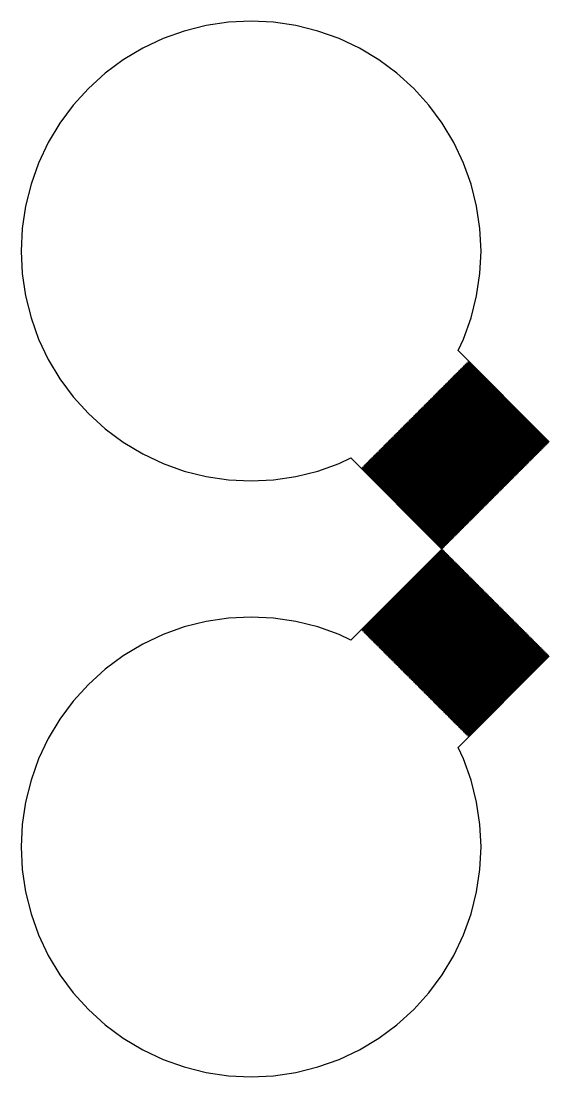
# Model space of a CAD drawing. Extents: x 1 to 107, y 1 to 71.
# Drawn here: x 19.03 to 27, y 37.03 to 52.97 of the extents above; entities that cross this region are included whole.
import ezdxf

# ---------------------------------------------------------------- set-up
doc = ezdxf.new("R2010")
doc.units = 0

msp = doc.modelspace()

# ---------------------------------------------------------------- linework, layer by layer
for p, q in [((22.1627, 52.9505), (21.8258, 52.9005)), ((22.5028, 52.9672), (22.1627, 52.9505)), ((22.8429, 52.9505), (22.5028, 52.9672)), ((23.1797, 52.9005), (22.8429, 52.9505)), ((21.4955, 52.8178), (21.1749, 52.703)), ((21.8258, 52.9005), (21.4955, 52.8178)), ((23.5101, 52.8178), (23.1797, 52.9005)), ((23.8307, 52.703), (23.5101, 52.8178)), ((21.1749, 52.703), (20.8671, 52.5574)), ((24.1385, 52.5574), (23.8307, 52.703)), ((20.8671, 52.5574), (20.575, 52.3824)), ((24.4306, 52.3824), (24.1385, 52.5574)), ((20.575, 52.3824), (20.3015, 52.1795)), ((24.7041, 52.1795), (24.4306, 52.3824)), ((20.3015, 52.1795), (20.0491, 51.9508)), ((24.9565, 51.9508), (24.7041, 52.1795)), ((20.0491, 51.9508), (19.8204, 51.6985)), ((25.1851, 51.6985), (24.9565, 51.9508)), ((19.8204, 51.6985), (19.6176, 51.425)), ((25.388, 51.425), (25.1851, 51.6985)), ((19.6176, 51.425), (19.4425, 51.1329)), ((25.563, 51.1329), (25.388, 51.425)), ((19.4425, 51.1329), (19.2969, 50.8251)), ((25.7087, 50.8251), (25.563, 51.1329)), ((19.2969, 50.8251), (19.1822, 50.5045)), ((25.8234, 50.5045), (25.7087, 50.8251)), ((19.1822, 50.5045), (19.0995, 50.1741)), ((25.9061, 50.1741), (25.8234, 50.5045)), ((19.0995, 50.1741), (19.0495, 49.8373)), ((25.9561, 49.8373), (25.9061, 50.1741)), ((19.0495, 49.8373), (19.0328, 49.4972)), ((25.9728, 49.4972), (25.9561, 49.8373)), ((19.0328, 49.4972), (19.0495, 49.1571)), ((25.9561, 49.1571), (25.9728, 49.4972)), ((19.0495, 49.1571), (19.0995, 48.8202)), ((25.9061, 48.8202), (25.9561, 49.1571)), ((19.0995, 48.8202), (19.1822, 48.4899)), ((25.8234, 48.4899), (25.9061, 48.8202)), ((19.1822, 48.4899), (19.297, 48.1693)), ((25.7087, 48.1693), (25.8234, 48.4899)), ((19.297, 48.1693), (19.4425, 47.8615)), ((25.6256, 47.9937), (25.7087, 48.1693)), ((27, 46.6192), (25.6256, 47.9937)), ((19.4425, 47.8615), (19.6176, 47.5694)), ((25.7576, 47.8051), (25.7647, 47.8121)), ((26.9717, 46.591), (25.7576, 47.8051)), ((25.7647, 47.8121), (26.9788, 46.598)), ((25.7717, 47.8192), (25.7788, 47.8263)), ((26.9859, 46.6051), (25.7717, 47.8192)), ((25.7788, 47.8263), (26.9929, 46.6122)), ((25.602, 47.6495), (25.6091, 47.6566)), ((26.8161, 46.4354), (25.602, 47.6495)), ((25.6091, 47.6566), (26.8232, 46.4425)), ((25.6162, 47.6637), (25.6232, 47.6707)), ((26.8303, 46.4496), (25.6162, 47.6637)), ((25.6232, 47.6707), (26.8374, 46.4566)), ((25.6303, 47.6778), (25.6374, 47.6849)), ((26.8444, 46.4637), (25.6303, 47.6778)), ((25.6374, 47.6849), (26.8515, 46.4708)), ((25.6445, 47.6919), (25.6515, 47.699)), ((26.8586, 46.4778), (25.6445, 47.6919)), ((25.6515, 47.699), (26.8656, 46.4849)), ((25.6586, 47.7061), (25.6657, 47.7132)), ((26.8727, 46.492), (25.6586, 47.7061)), ((25.6657, 47.7132), (26.8798, 46.499)), ((25.6727, 47.7202), (25.6798, 47.7273)), ((26.8869, 46.5061), (25.6727, 47.7202)), ((25.6798, 47.7273), (26.8939, 46.5132)), ((25.6869, 47.7344), (25.694, 47.7414)), ((26.901, 46.5203), (25.6869, 47.7344)), ((25.694, 47.7414), (26.9081, 46.5273)), ((25.701, 47.7485), (25.7081, 47.7556)), ((26.9151, 46.5344), (25.701, 47.7485)), ((25.7081, 47.7556), (26.9222, 46.5415)), ((25.7152, 47.7626), (25.7222, 47.7697)), ((26.9293, 46.5486), (25.7152, 47.7626)), ((25.7222, 47.7697), (26.9364, 46.5556)), ((25.7293, 47.7768), (25.7364, 47.7839)), ((26.9434, 46.5627), (25.7293, 47.7768)), ((25.7364, 47.7839), (26.9505, 46.5698)), ((25.7435, 47.7909), (25.7505, 47.798)), ((26.9576, 46.5768), (25.7435, 47.7909)), ((25.7505, 47.798), (26.9646, 46.5839)), ((19.6176, 47.5694), (19.8204, 47.2959)), ((25.4323, 47.4798), (25.4394, 47.4869)), ((25.4394, 47.4869), (26.6535, 46.2728)), ((25.4465, 47.494), (25.4535, 47.501)), ((26.6606, 46.2798), (25.4465, 47.494)), ((25.4535, 47.501), (26.6676, 46.2869)), ((25.4606, 47.5081), (25.4677, 47.5152)), ((26.6747, 46.294), (25.4606, 47.5081)), ((25.4677, 47.5152), (26.6818, 46.3011)), ((25.4747, 47.5222), (25.4818, 47.5293)), ((26.6889, 46.3081), (25.4747, 47.5222)), ((25.4818, 47.5293), (26.6959, 46.3152)), ((25.4889, 47.5364), (25.496, 47.5434)), ((26.703, 46.3223), (25.4889, 47.5364)), ((25.496, 47.5434), (26.7101, 46.3293)), ((25.5031, 47.5505), (25.5101, 47.5576)), ((26.7171, 46.3364), (25.5031, 47.5505)), ((25.5101, 47.5576), (26.7242, 46.3435)), ((25.5172, 47.5647), (25.5243, 47.5717)), ((26.7313, 46.3506), (25.5172, 47.5647)), ((25.5243, 47.5717), (26.7384, 46.3576)), ((25.5313, 47.5788), (25.5384, 47.5859)), ((26.7454, 46.3647), (25.5313, 47.5788)), ((25.5384, 47.5859), (26.7525, 46.3718)), ((25.5455, 47.5929), (25.5525, 47.6)), ((26.7596, 46.3788), (25.5455, 47.5929)), ((25.5525, 47.6), (26.7666, 46.3859)), ((25.5596, 47.6071), (25.5667, 47.6142)), ((26.7737, 46.393), (25.5596, 47.6071)), ((25.5667, 47.6142), (26.7808, 46.4001)), ((25.5737, 47.6212), (25.5808, 47.6283)), ((26.7879, 46.4071), (25.5737, 47.6212)), ((25.5808, 47.6283), (26.7949, 46.4142)), ((25.5879, 47.6354), (25.595, 47.6425)), ((26.802, 46.4213), (25.5879, 47.6354)), ((25.595, 47.6425), (26.8091, 46.4283)), ((25.2768, 47.3242), (25.2838, 47.3313)), ((25.2838, 47.3313), (26.498, 46.1172)), ((25.2909, 47.3384), (25.298, 47.3455)), ((26.505, 46.1243), (25.2909, 47.3384)), ((25.298, 47.3455), (26.5121, 46.1313)), ((25.3051, 47.3525), (25.3121, 47.3596)), ((26.5192, 46.1384), (25.3051, 47.3525)), ((25.3121, 47.3596), (26.5262, 46.1455)), ((25.3192, 47.3667), (25.3263, 47.3737)), ((26.5333, 46.1526), (25.3192, 47.3667)), ((25.3263, 47.3737), (26.5404, 46.1596)), ((25.3333, 47.3808), (25.3404, 47.3879)), ((26.5474, 46.1667), (25.3333, 47.3808)), ((25.3404, 47.3879), (26.5545, 46.1738)), ((25.3475, 47.395), (25.3546, 47.402)), ((26.5616, 46.1808), (25.3475, 47.395)), ((25.3546, 47.402), (26.5686, 46.1879)), ((25.3616, 47.4091), (25.3687, 47.4162)), ((26.5757, 46.195), (25.3616, 47.4091)), ((25.3687, 47.4162), (26.5828, 46.2021)), ((25.3758, 47.4232), (25.3828, 47.4303)), ((26.5899, 46.2091), (25.3758, 47.4232)), ((25.3828, 47.4303), (26.597, 46.2162)), ((25.3899, 47.4374), (25.397, 47.4444)), ((26.604, 46.2233), (25.3899, 47.4374)), ((25.397, 47.4444), (26.6111, 46.2303)), ((25.4041, 47.4515), (25.4111, 47.4586)), ((26.6182, 46.2374), (25.4041, 47.4515)), ((25.4111, 47.4586), (26.6252, 46.2445)), ((25.4182, 47.4657), (25.4253, 47.4727)), ((26.6323, 46.2516), (25.4182, 47.4657)), ((25.4253, 47.4727), (26.6394, 46.2586)), ((26.6464, 46.2657), (25.4323, 47.4798)), ((19.8204, 47.2959), (20.0491, 47.0435)), ((25.1212, 47.1687), (25.1283, 47.1758)), ((26.3353, 45.9546), (25.1212, 47.1687)), ((25.1283, 47.1758), (26.3424, 45.9617)), ((25.1353, 47.1828), (25.1424, 47.1899)), ((26.3495, 45.9687), (25.1353, 47.1828)), ((25.1424, 47.1899), (26.3565, 45.9758)), ((25.1495, 47.197), (25.1566, 47.204)), ((26.3636, 45.9829), (25.1495, 47.197)), ((25.1566, 47.204), (26.3707, 45.9899)), ((25.1636, 47.2111), (25.1707, 47.2182)), ((26.3777, 45.997), (25.1636, 47.2111)), ((25.1707, 47.2182), (26.3848, 46.0041)), ((25.1778, 47.2253), (25.1848, 47.2323)), ((26.3919, 46.0111), (25.1778, 47.2253)), ((25.1848, 47.2323), (26.399, 46.0182)), ((25.1919, 47.2394), (25.199, 47.2465)), ((26.406, 46.0253), (25.1919, 47.2394)), ((25.199, 47.2465), (26.4131, 46.0323)), ((25.2061, 47.2535), (25.2131, 47.2606)), ((26.4202, 46.0394), (25.2061, 47.2535)), ((25.2131, 47.2606), (26.4272, 46.0465)), ((25.2202, 47.2677), (25.2273, 47.2747)), ((26.4343, 46.0536), (25.2202, 47.2677)), ((25.2273, 47.2747), (26.4414, 46.0606)), ((25.2343, 47.2818), (25.2414, 47.2889)), ((26.4485, 46.0677), (25.2343, 47.2818)), ((25.2414, 47.2889), (26.4555, 46.0748)), ((25.2485, 47.296), (25.2556, 47.303)), ((26.4626, 46.0818), (25.2485, 47.296)), ((25.2556, 47.303), (26.4697, 46.0889)), ((25.2626, 47.3101), (25.2697, 47.3172)), ((26.4767, 46.096), (25.2626, 47.3101)), ((25.2697, 47.3172), (26.4838, 46.1031)), ((26.4909, 46.1101), (25.2768, 47.3242)), ((20.0491, 47.0435), (20.3015, 46.8148)), ((24.9657, 47.0131), (24.9727, 47.0202)), ((26.1798, 45.799), (24.9657, 47.0131)), ((24.9727, 47.0202), (26.1868, 45.8061)), ((24.9798, 47.0273), (24.9869, 47.0343)), ((26.1939, 45.8132), (24.9798, 47.0273)), ((24.9869, 47.0343), (26.201, 45.8202)), ((24.9939, 47.0414), (25.001, 47.0485)), ((26.208, 45.8273), (24.9939, 47.0414)), ((25.001, 47.0485), (26.2151, 45.8344)), ((25.0081, 47.0556), (25.0151, 47.0626)), ((26.2222, 45.8414), (25.0081, 47.0556)), ((25.0151, 47.0626), (26.2292, 45.8485)), ((25.0222, 47.0697), (25.0293, 47.0768)), ((26.2363, 45.8556), (25.0222, 47.0697)), ((25.0293, 47.0768), (26.2434, 45.8627)), ((25.0363, 47.0838), (25.0434, 47.0909)), ((26.2505, 45.8697), (25.0363, 47.0838)), ((25.0434, 47.0909), (26.2575, 45.8768)), ((25.0505, 47.098), (25.0576, 47.105)), ((26.2646, 45.8839), (25.0505, 47.098)), ((25.0576, 47.105), (26.2717, 45.8909)), ((25.0646, 47.1121), (25.0717, 47.1192)), ((26.2787, 45.898), (25.0646, 47.1121)), ((25.0717, 47.1192), (26.2858, 45.9051)), ((25.0788, 47.1263), (25.0859, 47.1333)), ((26.2929, 45.9121), (25.0788, 47.1263)), ((25.0859, 47.1333), (26.3, 45.9192)), ((25.0929, 47.1404), (25.1, 47.1475)), ((26.307, 45.9263), (25.0929, 47.1404)), ((25.1, 47.1475), (26.3141, 45.9333)), ((25.1071, 47.1545), (25.1141, 47.1616)), ((26.3212, 45.9404), (25.1071, 47.1545)), ((25.1141, 47.1616), (26.3282, 45.9475)), ((24.7959, 46.8434), (24.803, 46.8505)), ((24.803, 46.8505), (26.0171, 45.6364)), ((24.8101, 46.8576), (24.8172, 46.8646)), ((26.0242, 45.6435), (24.8101, 46.8576)), ((24.8172, 46.8646), (26.0313, 45.6505)), ((24.8242, 46.8717), (24.8313, 46.8788)), ((26.0383, 45.6576), (24.8242, 46.8717)), ((24.8313, 46.8788), (26.0454, 45.6647)), ((24.8384, 46.8858), (24.8454, 46.8929)), ((26.0525, 45.6717), (24.8384, 46.8858)), ((24.8454, 46.8929), (26.0596, 45.6788)), ((24.8525, 46.9), (24.8596, 46.9071)), ((26.0666, 45.6859), (24.8525, 46.9)), ((24.8596, 46.9071), (26.0737, 45.6929)), ((24.8667, 46.9141), (24.8737, 46.9212)), ((26.0808, 45.7), (24.8667, 46.9141)), ((24.8737, 46.9212), (26.0878, 45.7071)), ((24.8808, 46.9283), (24.8879, 46.9353)), ((26.0949, 45.7142), (24.8808, 46.9283)), ((24.8879, 46.9353), (26.102, 45.7212)), ((24.8949, 46.9424), (24.902, 46.9495)), ((26.1091, 45.7283), (24.8949, 46.9424)), ((24.902, 46.9495), (26.1161, 45.7354)), ((24.9091, 46.9566), (24.9162, 46.9636)), ((26.1232, 45.7425), (24.9091, 46.9566)), ((24.9162, 46.9636), (26.1303, 45.7495)), ((24.9232, 46.9707), (24.9303, 46.9778)), ((26.1373, 45.7566), (24.9232, 46.9707)), ((24.9303, 46.9778), (26.1444, 45.7637)), ((24.9374, 46.9848), (24.9444, 46.9919)), ((26.1515, 45.7707), (24.9374, 46.9848)), ((24.9444, 46.9919), (26.1585, 45.7778)), ((24.9515, 46.999), (24.9586, 47.0061)), ((26.1656, 45.7849), (24.9515, 46.999)), ((24.9586, 47.0061), (26.1727, 45.7919)), ((20.3015, 46.8148), (20.575, 46.612)), ((24.6404, 46.6879), (24.6474, 46.6949)), ((25.8545, 45.4738), (24.6404, 46.6879)), ((24.6474, 46.6949), (25.8616, 45.4808)), ((24.6545, 46.702), (24.6616, 46.7091)), ((25.8686, 45.4879), (24.6545, 46.702)), ((24.6616, 46.7091), (25.8757, 45.495)), ((24.6687, 46.7161), (24.6757, 46.7232)), ((25.8828, 45.502), (24.6687, 46.7161)), ((24.6757, 46.7232), (25.8898, 45.5091)), ((24.6828, 46.7303), (24.6899, 46.7374)), ((25.8969, 45.5162), (24.6828, 46.7303)), ((24.6899, 46.7374), (25.904, 45.5232)), ((24.697, 46.7444), (24.704, 46.7515)), ((25.9111, 45.5303), (24.697, 46.7444)), ((24.704, 46.7515), (25.9181, 45.5374)), ((24.7111, 46.7586), (24.7182, 46.7656)), ((25.9252, 45.5445), (24.7111, 46.7586)), ((24.7182, 46.7656), (25.9323, 45.5515)), ((24.7252, 46.7727), (24.7323, 46.7798)), ((25.9393, 45.5586), (24.7252, 46.7727)), ((24.7323, 46.7798), (25.9464, 45.5657)), ((24.7394, 46.7868), (24.7464, 46.7939)), ((25.9535, 45.5728), (24.7394, 46.7868)), ((24.7464, 46.7939), (25.9606, 45.5798)), ((24.7535, 46.801), (24.7606, 46.8081)), ((25.9676, 45.5869), (24.7535, 46.801)), ((24.7606, 46.8081), (25.9747, 45.594)), ((24.7677, 46.8151), (24.7747, 46.8222)), ((25.9818, 45.601), (24.7677, 46.8151)), ((24.7747, 46.8222), (25.9888, 45.6081)), ((24.7818, 46.8293), (24.7889, 46.8363)), ((25.9959, 45.6152), (24.7818, 46.8293)), ((24.7889, 46.8363), (26.003, 45.6222)), ((26.0101, 45.6293), (24.7959, 46.8434)), ((20.575, 46.612), (20.8671, 46.4369)), ((24.4848, 46.5323), (24.4919, 46.5394)), ((25.6989, 45.3182), (24.4848, 46.5323)), ((24.4919, 46.5394), (25.706, 45.3253)), ((24.499, 46.5464), (24.506, 46.5535)), ((25.7131, 45.3323), (24.499, 46.5464)), ((24.506, 46.5535), (25.7201, 45.3394)), ((24.5131, 46.5606), (24.5202, 46.5677)), ((25.7272, 45.3465), (24.5131, 46.5606)), ((24.5202, 46.5677), (25.7343, 45.3535)), ((24.5272, 46.5747), (24.5343, 46.5818)), ((25.7413, 45.3606), (24.5272, 46.5747)), ((24.5343, 46.5818), (25.7484, 45.3677)), ((24.5414, 46.5889), (24.5485, 46.5959)), ((25.7555, 45.3748), (24.5414, 46.5889)), ((24.5485, 46.5959), (25.7626, 45.3818)), ((24.5555, 46.603), (24.5626, 46.6101)), ((25.7696, 45.3889), (24.5555, 46.603)), ((24.5626, 46.6101), (25.7767, 45.396)), ((24.5697, 46.6171), (24.5768, 46.6242)), ((25.7838, 45.403), (24.5697, 46.6171)), ((24.5768, 46.6242), (25.7909, 45.4101)), ((24.5838, 46.6313), (24.5909, 46.6384)), ((25.7979, 45.4172), (24.5838, 46.6313)), ((24.5909, 46.6384), (25.805, 45.4243)), ((24.598, 46.6454), (24.605, 46.6525)), ((25.8121, 45.4313), (24.598, 46.6454)), ((24.605, 46.6525), (25.8191, 45.4384)), ((24.6121, 46.6596), (24.6192, 46.6667)), ((25.8262, 45.4455), (24.6121, 46.6596)), ((24.6192, 46.6667), (25.8333, 45.4525)), ((24.6262, 46.6737), (24.6333, 46.6808)), ((25.8403, 45.4596), (24.6262, 46.6737)), ((24.6333, 46.6808), (25.8474, 45.4667)), ((26.9222, 46.5415), (26.9151, 46.5344)), ((26.9364, 46.5556), (26.9293, 46.5486)), ((26.9505, 46.5698), (26.9434, 46.5627)), ((26.9646, 46.5839), (26.9576, 46.5768)), ((26.9788, 46.598), (26.9717, 46.591)), ((26.9929, 46.6122), (26.9859, 46.6051)), ((20.8671, 46.4369), (21.1749, 46.2913)), ((23.8307, 46.2913), (24.0063, 46.3744)), ((24.0063, 46.3744), (25.3807, 45)), ((24.3151, 46.3626), (24.3222, 46.3697)), ((24.3222, 46.3697), (25.5363, 45.1556)), ((24.3293, 46.3767), (24.3363, 46.3838)), ((25.5434, 45.1626), (24.3293, 46.3767)), ((24.3363, 46.3838), (25.5504, 45.1697)), ((24.3434, 46.3909), (24.3505, 46.3979)), ((25.5575, 45.1768), (24.3434, 46.3909)), ((24.3505, 46.3979), (25.5646, 45.1838)), ((24.3575, 46.405), (24.3646, 46.4121)), ((25.5716, 45.1909), (24.3575, 46.405)), ((24.3646, 46.4121), (25.5787, 45.198)), ((24.3717, 46.4192), (24.3788, 46.4262)), ((25.5858, 45.205), (24.3717, 46.4192)), ((24.3788, 46.4262), (25.5929, 45.2121)), ((24.3858, 46.4333), (24.3929, 46.4404)), ((25.5999, 45.2192), (24.3858, 46.4333)), ((24.3929, 46.4404), (25.607, 45.2263)), ((24.4, 46.4474), (24.407, 46.4545)), ((25.6141, 45.2333), (24.4, 46.4474)), ((24.407, 46.4545), (25.6211, 45.2404)), ((24.4141, 46.4616), (24.4212, 46.4687)), ((25.6282, 45.2475), (24.4141, 46.4616)), ((24.4212, 46.4687), (25.6353, 45.2545)), ((24.4283, 46.4757), (24.4353, 46.4828)), ((25.6424, 45.2616), (24.4283, 46.4757)), ((24.4353, 46.4828), (25.6494, 45.2687)), ((24.4424, 46.4899), (24.4495, 46.4969)), ((25.6565, 45.2758), (24.4424, 46.4899)), ((24.4495, 46.4969), (25.6636, 45.2828)), ((24.4565, 46.504), (24.4636, 46.5111)), ((25.6707, 45.2899), (24.4565, 46.504)), ((24.4636, 46.5111), (25.6777, 45.297)), ((24.4707, 46.5182), (24.4778, 46.5252)), ((25.6848, 45.304), (24.4707, 46.5182)), ((24.4778, 46.5252), (25.6919, 45.3111)), ((26.7525, 46.3718), (26.7454, 46.3647)), ((26.7666, 46.3859), (26.7596, 46.3788)), ((26.7808, 46.4001), (26.7737, 46.393)), ((26.7949, 46.4142), (26.7879, 46.4071)), ((26.8091, 46.4283), (26.802, 46.4213)), ((26.8232, 46.4425), (26.8161, 46.4354)), ((26.8374, 46.4566), (26.8303, 46.4496)), ((26.8515, 46.4708), (26.8444, 46.4637)), ((26.8656, 46.4849), (26.8586, 46.4778)), ((26.8798, 46.499), (26.8727, 46.492)), ((26.8939, 46.5132), (26.8869, 46.5061)), ((26.9081, 46.5273), (26.901, 46.5203)), ((21.1749, 46.2913), (21.4955, 46.1766)), ((23.5101, 46.1766), (23.8307, 46.2913)), ((24.1737, 46.2212), (24.1808, 46.2282)), ((25.3878, 45.0071), (24.1737, 46.2212)), ((24.1808, 46.2282), (25.3949, 45.0141)), ((24.1878, 46.2353), (24.1949, 46.2424)), ((25.4019, 45.0212), (24.1878, 46.2353)), ((24.1949, 46.2424), (25.409, 45.0283)), ((24.202, 46.2495), (24.209, 46.2565)), ((25.4161, 45.0354), (24.202, 46.2495)), ((24.209, 46.2565), (25.4232, 45.0424)), ((24.2161, 46.2636), (24.2232, 46.2707)), ((25.4302, 45.0495), (24.2161, 46.2636)), ((24.2232, 46.2707), (25.4373, 45.0566)), ((24.2303, 46.2777), (24.2373, 46.2848)), ((25.4444, 45.0636), (24.2303, 46.2777)), ((24.2373, 46.2848), (25.4514, 45.0707)), ((24.2444, 46.2919), (24.2515, 46.299)), ((25.4585, 45.0778), (24.2444, 46.2919)), ((24.2515, 46.299), (25.4656, 45.0848)), ((24.2585, 46.306), (24.2656, 46.3131)), ((25.4727, 45.0919), (24.2585, 46.306)), ((24.2656, 46.3131), (25.4797, 45.099)), ((24.2727, 46.3202), (24.2798, 46.3272)), ((25.4868, 45.106), (24.2727, 46.3202)), ((24.2798, 46.3272), (25.4939, 45.1131)), ((24.2868, 46.3343), (24.2939, 46.3414)), ((25.5009, 45.1202), (24.2868, 46.3343)), ((24.2939, 46.3414), (25.508, 45.1273)), ((24.301, 46.3484), (24.308, 46.3555)), ((25.5151, 45.1343), (24.301, 46.3484)), ((24.308, 46.3555), (25.5222, 45.1414)), ((25.5292, 45.1485), (24.3151, 46.3626)), ((26.597, 46.2162), (26.5899, 46.2091)), ((26.6111, 46.2303), (26.604, 46.2233)), ((26.6252, 46.2445), (26.6182, 46.2374)), ((26.6394, 46.2586), (26.6323, 46.2516)), ((26.6535, 46.2728), (26.6464, 46.2657)), ((26.6676, 46.2869), (26.6606, 46.2798)), ((26.6818, 46.3011), (26.6747, 46.294)), ((26.6959, 46.3152), (26.6889, 46.3081)), ((26.7101, 46.3293), (26.703, 46.3223)), ((26.7242, 46.3435), (26.7171, 46.3364)), ((26.7384, 46.3576), (26.7313, 46.3506)), ((21.4955, 46.1766), (21.8258, 46.0939)), ((21.8258, 46.0939), (22.1627, 46.0439)), ((22.8429, 46.0439), (23.1798, 46.0939)), ((23.1798, 46.0939), (23.5101, 46.1766)), ((26.4414, 46.0606), (26.4343, 46.0536)), ((26.4555, 46.0748), (26.4485, 46.0677)), ((26.4697, 46.0889), (26.4626, 46.0818)), ((26.4838, 46.1031), (26.4767, 46.096)), ((26.498, 46.1172), (26.4909, 46.1101)), ((26.5121, 46.1313), (26.505, 46.1243)), ((26.5262, 46.1455), (26.5192, 46.1384)), ((26.5404, 46.1596), (26.5333, 46.1526)), ((26.5545, 46.1738), (26.5474, 46.1667)), ((26.5686, 46.1879), (26.5616, 46.1808)), ((26.5828, 46.2021), (26.5757, 46.195)), ((22.1627, 46.0439), (22.5028, 46.0272)), ((22.5028, 46.0272), (22.8429, 46.0439)), ((26.2858, 45.9051), (26.2787, 45.898)), ((26.3, 45.9192), (26.2929, 45.9121)), ((26.3141, 45.9333), (26.307, 45.9263)), ((26.3282, 45.9475), (26.3212, 45.9404)), ((26.3424, 45.9617), (26.3353, 45.9546)), ((26.3565, 45.9758), (26.3495, 45.9687)), ((26.3707, 45.9899), (26.3636, 45.9829)), ((26.3848, 46.0041), (26.3777, 45.997)), ((26.399, 46.0182), (26.3919, 46.0111)), ((26.4131, 46.0323), (26.406, 46.0253)), ((26.4272, 46.0465), (26.4202, 46.0394)), ((26.1161, 45.7354), (26.1091, 45.7283)), ((26.1303, 45.7495), (26.1232, 45.7425)), ((26.1444, 45.7637), (26.1373, 45.7566)), ((26.1585, 45.7778), (26.1515, 45.7707)), ((26.1727, 45.7919), (26.1656, 45.7849)), ((26.1868, 45.8061), (26.1798, 45.799)), ((26.201, 45.8202), (26.1939, 45.8132)), ((26.2151, 45.8344), (26.208, 45.8273)), ((26.2292, 45.8485), (26.2222, 45.8414)), ((26.2434, 45.8627), (26.2363, 45.8556)), ((26.2575, 45.8768), (26.2505, 45.8697)), ((26.2717, 45.8909), (26.2646, 45.8839)), ((25.9606, 45.5798), (25.9535, 45.5728)), ((25.9747, 45.594), (25.9676, 45.5869)), ((25.9888, 45.6081), (25.9818, 45.601)), ((26.003, 45.6222), (25.9959, 45.6152)), ((26.0171, 45.6364), (26.0101, 45.6293)), ((26.0313, 45.6505), (26.0242, 45.6435)), ((26.0454, 45.6647), (26.0383, 45.6576)), ((26.0596, 45.6788), (26.0525, 45.6717)), ((26.0737, 45.6929), (26.0666, 45.6859)), ((26.0878, 45.7071), (26.0808, 45.7)), ((26.102, 45.7212), (26.0949, 45.7142)), ((25.805, 45.4243), (25.7979, 45.4172)), ((25.8191, 45.4384), (25.8121, 45.4313)), ((25.8333, 45.4525), (25.8262, 45.4455)), ((25.8474, 45.4667), (25.8403, 45.4596)), ((25.8616, 45.4808), (25.8545, 45.4738)), ((25.8757, 45.495), (25.8686, 45.4879)), ((25.8898, 45.5091), (25.8828, 45.502)), ((25.904, 45.5232), (25.8969, 45.5162)), ((25.9181, 45.5374), (25.9111, 45.5303)), ((25.9323, 45.5515), (25.9252, 45.5445)), ((25.9464, 45.5657), (25.9393, 45.5586)), ((25.6353, 45.2545), (25.6282, 45.2475)), ((25.6494, 45.2687), (25.6424, 45.2616)), ((25.6636, 45.2828), (25.6565, 45.2758)), ((25.6777, 45.297), (25.6707, 45.2899)), ((25.6919, 45.3111), (25.6848, 45.304)), ((25.706, 45.3253), (25.6989, 45.3182)), ((25.7201, 45.3394), (25.7131, 45.3323)), ((25.7343, 45.3535), (25.7272, 45.3465)), ((25.7484, 45.3677), (25.7413, 45.3606)), ((25.7626, 45.3818), (25.7555, 45.3748)), ((25.7767, 45.396), (25.7696, 45.3889)), ((25.7909, 45.4101), (25.7838, 45.403)), ((25.4797, 45.099), (25.4727, 45.0919)), ((25.4939, 45.1131), (25.4868, 45.106)), ((25.508, 45.1273), (25.5009, 45.1202)), ((25.5222, 45.1414), (25.5151, 45.1343)), ((25.5363, 45.1556), (25.5292, 45.1485)), ((25.5504, 45.1697), (25.5434, 45.1626)), ((25.5646, 45.1838), (25.5575, 45.1768)), ((25.5787, 45.198), (25.5716, 45.1909)), ((25.5929, 45.2121), (25.5858, 45.205)), ((25.607, 45.2263), (25.5999, 45.2192)), ((25.6211, 45.2404), (25.6141, 45.2333)), ((25.3807, 45), (24.0063, 43.6256)), ((24.1737, 43.7788), (25.3878, 44.9929)), ((25.3949, 44.9859), (24.1808, 43.7717)), ((24.1878, 43.7647), (25.4019, 44.9788)), ((25.409, 44.9717), (24.1949, 43.7576)), ((24.202, 43.7505), (25.4161, 44.9646)), ((25.4232, 44.9576), (24.209, 43.7435)), ((24.2161, 43.7364), (25.4302, 44.9505)), ((25.4373, 44.9434), (24.2232, 43.7293)), ((24.2303, 43.7222), (25.4444, 44.9364)), ((25.3949, 45.0141), (25.3878, 45.0071)), ((25.3878, 44.9929), (25.3949, 44.9859)), ((25.409, 45.0283), (25.4019, 45.0212)), ((25.4019, 44.9788), (25.409, 44.9717)), ((25.4232, 45.0424), (25.4161, 45.0354)), ((25.4161, 44.9646), (25.4232, 44.9576)), ((25.4373, 45.0566), (25.4302, 45.0495)), ((25.4302, 44.9505), (25.4373, 44.9434)), ((25.4514, 45.0707), (25.4444, 45.0636)), ((25.4444, 44.9364), (25.4514, 44.9293)), ((25.4656, 45.0848), (25.4585, 45.0778)), ((25.4514, 44.9293), (24.2373, 43.7152)), ((24.2444, 43.7081), (25.4585, 44.9222)), ((25.4656, 44.9151), (24.2515, 43.701)), ((24.2585, 43.694), (25.4727, 44.9081)), ((25.4797, 44.901), (24.2656, 43.6869)), ((24.2727, 43.6798), (25.4868, 44.8939)), ((25.4939, 44.8869), (24.2798, 43.6727)), ((24.2868, 43.6657), (25.5009, 44.8798)), ((25.508, 44.8727), (24.2939, 43.6586)), ((24.301, 43.6515), (25.5151, 44.8656)), ((25.5222, 44.8586), (24.308, 43.6445)), ((24.3151, 43.6374), (25.5292, 44.8515)), ((25.5363, 44.8444), (24.3222, 43.6303)), ((24.3293, 43.6232), (25.5434, 44.8374)), ((25.5504, 44.8303), (24.3363, 43.6162)), ((24.3434, 43.6091), (25.5575, 44.8232)), ((25.5646, 44.8161), (24.3505, 43.602)), ((24.3575, 43.595), (25.5716, 44.8091)), ((25.5787, 44.802), (24.3646, 43.5879)), ((24.3717, 43.5808), (25.5858, 44.7949)), ((25.5929, 44.7879), (24.3788, 43.5737)), ((24.3858, 43.5667), (25.5999, 44.7808)), ((25.4585, 44.9222), (25.4656, 44.9151)), ((25.4727, 44.9081), (25.4797, 44.901)), ((25.4868, 44.8939), (25.4939, 44.8869)), ((25.5009, 44.8798), (25.508, 44.8727)), ((25.5151, 44.8656), (25.5222, 44.8586)), ((25.5292, 44.8515), (25.5363, 44.8444)), ((25.5434, 44.8374), (25.5504, 44.8303)), ((25.5575, 44.8232), (25.5646, 44.8161)), ((25.5716, 44.8091), (25.5787, 44.802)), ((25.5858, 44.7949), (25.5929, 44.7879)), ((25.5999, 44.7808), (25.607, 44.7737)), ((25.607, 44.7737), (24.3929, 43.5596)), ((24.4, 43.5525), (25.6141, 44.7666)), ((25.6211, 44.7596), (24.407, 43.5455)), ((24.4141, 43.5384), (25.6282, 44.7525)), ((25.6353, 44.7454), (24.4212, 43.5313)), ((24.4283, 43.5243), (25.6424, 44.7384)), ((25.6494, 44.7313), (24.4353, 43.5172)), ((24.4424, 43.5101), (25.6565, 44.7242)), ((25.6636, 44.7171), (24.4495, 43.5031)), ((24.4565, 43.496), (25.6707, 44.7101)), ((25.6777, 44.703), (24.4636, 43.4889)), ((24.4707, 43.4818), (25.6848, 44.6959)), ((25.6919, 44.6889), (24.4778, 43.4747)), ((24.4848, 43.4677), (25.6989, 44.6818)), ((25.706, 44.6747), (24.4919, 43.4606)), ((24.499, 43.4535), (25.7131, 44.6676)), ((25.7201, 44.6606), (24.506, 43.4465)), ((24.5131, 43.4394), (25.7272, 44.6535)), ((25.7343, 44.6464), (24.5202, 43.4323)), ((24.5272, 43.4253), (25.7413, 44.6394)), ((25.7484, 44.6323), (24.5343, 43.4182)), ((24.5414, 43.4111), (25.7555, 44.6252)), ((25.7626, 44.6182), (24.5485, 43.4041)), ((25.6141, 44.7666), (25.6211, 44.7596)), ((25.6282, 44.7525), (25.6353, 44.7454)), ((25.6424, 44.7384), (25.6494, 44.7313)), ((25.6565, 44.7242), (25.6636, 44.7171)), ((25.6707, 44.7101), (25.6777, 44.703)), ((25.6848, 44.6959), (25.6919, 44.6889)), ((25.6989, 44.6818), (25.706, 44.6747)), ((25.7131, 44.6676), (25.7201, 44.6606)), ((25.7272, 44.6535), (25.7343, 44.6464)), ((25.7413, 44.6394), (25.7484, 44.6323)), ((25.7555, 44.6252), (25.7626, 44.6182)), ((24.5555, 43.397), (25.7696, 44.6111)), ((25.7767, 44.604), (24.5626, 43.3899)), ((24.5697, 43.3828), (25.7838, 44.597)), ((25.7909, 44.5899), (24.5768, 43.3758)), ((24.5838, 43.3687), (25.7979, 44.5828)), ((25.805, 44.5757), (24.5909, 43.3616)), ((24.598, 43.3546), (25.8121, 44.5686)), ((25.8191, 44.5616), (24.605, 43.3475)), ((24.6121, 43.3404), (25.8262, 44.5545)), ((25.8333, 44.5474), (24.6192, 43.3333)), ((24.6262, 43.3263), (25.8403, 44.5404)), ((25.8474, 44.5333), (24.6333, 43.3192)), ((24.6404, 43.3121), (25.8545, 44.5262)), ((25.8616, 44.5192), (24.6474, 43.3051)), ((24.6545, 43.298), (25.8686, 44.5121)), ((25.8757, 44.505), (24.6616, 43.2909)), ((24.6687, 43.2838), (25.8828, 44.498)), ((25.8898, 44.4909), (24.6757, 43.2768)), ((24.6828, 43.2697), (25.8969, 44.4838)), ((25.904, 44.4767), (24.6899, 43.2626)), ((24.697, 43.2556), (25.9111, 44.4697)), ((25.9181, 44.4626), (24.704, 43.2485)), ((25.7696, 44.6111), (25.7767, 44.604)), ((25.7838, 44.597), (25.7909, 44.5899)), ((25.7979, 44.5828), (25.805, 44.5757)), ((25.8121, 44.5686), (25.8191, 44.5616)), ((25.8262, 44.5545), (25.8333, 44.5474)), ((25.8403, 44.5404), (25.8474, 44.5333)), ((25.8545, 44.5262), (25.8616, 44.5192)), ((25.8686, 44.5121), (25.8757, 44.505)), ((25.8828, 44.498), (25.8898, 44.4909)), ((25.8969, 44.4838), (25.904, 44.4767)), ((25.9111, 44.4697), (25.9181, 44.4626)), ((24.7111, 43.2414), (25.9252, 44.4555)), ((25.9323, 44.4485), (24.7182, 43.2343)), ((24.7252, 43.2273), (25.9393, 44.4414)), ((25.9464, 44.4343), (24.7323, 43.2202)), ((24.7394, 43.2131), (25.9535, 44.4272)), ((25.9606, 44.4202), (24.7464, 43.2061)), ((24.7535, 43.199), (25.9676, 44.4131)), ((25.9747, 44.406), (24.7606, 43.1919)), ((24.7677, 43.1848), (25.9818, 44.399)), ((25.9888, 44.3919), (24.7747, 43.1778)), ((24.7818, 43.1707), (25.9959, 44.3848)), ((26.003, 44.3777), (24.7889, 43.1636)), ((24.7959, 43.1566), (26.0101, 44.3707)), ((26.0171, 44.3636), (24.803, 43.1495)), ((24.8101, 43.1424), (26.0242, 44.3565)), ((26.0313, 44.3495), (24.8172, 43.1353)), ((24.8242, 43.1283), (26.0383, 44.3424)), ((26.0454, 44.3353), (24.8313, 43.1212)), ((24.8384, 43.1141), (26.0525, 44.3282)), ((26.0596, 44.3212), (24.8454, 43.1071)), ((24.8525, 43.1), (26.0666, 44.3141)), ((26.0737, 44.307), (24.8596, 43.0929)), ((24.8667, 43.0859), (26.0808, 44.3)), ((25.9252, 44.4555), (25.9323, 44.4485)), ((25.9393, 44.4414), (25.9464, 44.4343)), ((25.9535, 44.4272), (25.9606, 44.4202)), ((25.9676, 44.4131), (25.9747, 44.406)), ((25.9818, 44.399), (25.9888, 44.3919)), ((25.9959, 44.3848), (26.003, 44.3777)), ((26.0101, 44.3707), (26.0171, 44.3636)), ((26.0242, 44.3565), (26.0313, 44.3495)), ((26.0383, 44.3424), (26.0454, 44.3353)), ((26.0525, 44.3282), (26.0596, 44.3212)), ((26.0666, 44.3141), (26.0737, 44.307)), ((26.0808, 44.3), (26.0878, 44.2929)), ((26.0878, 44.2929), (24.8737, 43.0788)), ((24.8808, 43.0717), (26.0949, 44.2858)), ((26.102, 44.2787), (24.8879, 43.0646)), ((24.8949, 43.0576), (26.1091, 44.2717)), ((26.1161, 44.2646), (24.902, 43.0505)), ((24.9091, 43.0434), (26.1232, 44.2575)), ((26.1303, 44.2505), (24.9162, 43.0363)), ((24.9232, 43.0293), (26.1373, 44.2434)), ((26.1444, 44.2363), (24.9303, 43.0222)), ((24.9374, 43.0151), (26.1515, 44.2292)), ((26.1585, 44.2222), (24.9444, 43.0081)), ((24.9515, 43.001), (26.1656, 44.2151)), ((26.1727, 44.208), (24.9586, 42.9939)), ((24.9657, 42.9869), (26.1798, 44.201)), ((26.1868, 44.1939), (24.9727, 42.9798)), ((24.9798, 42.9727), (26.1939, 44.1868)), ((26.201, 44.1798), (24.9869, 42.9657)), ((24.9939, 42.9586), (26.208, 44.1727)), ((26.2151, 44.1656), (25.001, 42.9515)), ((25.0081, 42.9444), (26.2222, 44.1585)), ((26.2292, 44.1515), (25.0151, 42.9374)), ((25.0222, 42.9303), (26.2363, 44.1444)), ((26.0949, 44.2858), (26.102, 44.2787)), ((26.1091, 44.2717), (26.1161, 44.2646)), ((26.1232, 44.2575), (26.1303, 44.2505)), ((26.1373, 44.2434), (26.1444, 44.2363)), ((26.1515, 44.2292), (26.1585, 44.2222)), ((26.1656, 44.2151), (26.1727, 44.208)), ((26.1798, 44.201), (26.1868, 44.1939)), ((26.1939, 44.1868), (26.201, 44.1798)), ((26.208, 44.1727), (26.2151, 44.1656)), ((26.2222, 44.1585), (26.2292, 44.1515)), ((26.2363, 44.1444), (26.2434, 44.1373)), ((26.2434, 44.1373), (25.0293, 42.9232)), ((25.0363, 42.9162), (26.2505, 44.1303)), ((26.2575, 44.1232), (25.0434, 42.9091)), ((25.0505, 42.902), (26.2646, 44.1161)), ((26.2717, 44.1091), (25.0576, 42.8949)), ((25.0646, 42.8879), (26.2787, 44.102)), ((26.2858, 44.0949), (25.0717, 42.8808)), ((25.0788, 42.8737), (26.2929, 44.0878)), ((26.3, 44.0808), (25.0859, 42.8667)), ((25.0929, 42.8596), (26.307, 44.0737)), ((26.3141, 44.0666), (25.1, 42.8525)), ((25.1071, 42.8454), (26.3212, 44.0596)), ((26.3282, 44.0525), (25.1141, 42.8384)), ((25.1212, 42.8313), (26.3353, 44.0454)), ((26.3424, 44.0383), (25.1283, 42.8242)), ((25.1353, 42.8172), (26.3495, 44.0313)), ((26.3565, 44.0242), (25.1424, 42.8101)), ((25.1495, 42.803), (26.3636, 44.0171)), ((26.3707, 44.0101), (25.1566, 42.7959)), ((25.1636, 42.7889), (26.3777, 44.003)), ((26.3848, 43.9959), (25.1707, 42.7818)), ((25.1778, 42.7747), (26.3919, 43.9888)), ((26.399, 43.9818), (25.1848, 42.7677)), ((26.2505, 44.1303), (26.2575, 44.1232)), ((26.2646, 44.1161), (26.2717, 44.1091)), ((26.2787, 44.102), (26.2858, 44.0949)), ((26.2929, 44.0878), (26.3, 44.0808)), ((26.307, 44.0737), (26.3141, 44.0666)), ((26.3212, 44.0596), (26.3282, 44.0525)), ((26.3353, 44.0454), (26.3424, 44.0383)), ((26.3495, 44.0313), (26.3565, 44.0242)), ((26.3636, 44.0171), (26.3707, 44.0101)), ((26.3777, 44.003), (26.3848, 43.9959)), ((26.3919, 43.9888), (26.399, 43.9818)), ((21.4955, 43.8234), (21.1749, 43.7087)), ((21.8258, 43.9061), (21.4955, 43.8234)), ((22.1627, 43.9561), (21.8258, 43.9061)), ((22.5028, 43.9728), (22.1627, 43.9561)), ((22.8429, 43.9561), (22.5028, 43.9728)), ((23.1798, 43.9061), (22.8429, 43.9561)), ((23.5101, 43.8234), (23.1798, 43.9061)), ((23.8307, 43.7087), (23.5101, 43.8234)), ((25.1919, 42.7606), (26.406, 43.9747)), ((26.4131, 43.9676), (25.199, 42.7535)), ((25.2061, 42.7464), (26.4202, 43.9606)), ((26.4272, 43.9535), (25.2131, 42.7394)), ((25.2202, 42.7323), (26.4343, 43.9464)), ((26.4414, 43.9393), (25.2273, 42.7252)), ((25.2343, 42.7182), (26.4485, 43.9323)), ((26.4555, 43.9252), (25.2414, 42.7111)), ((25.2485, 42.704), (26.4626, 43.9181)), ((26.4697, 43.9111), (25.2556, 42.697)), ((25.2626, 42.6899), (26.4767, 43.904)), ((26.4838, 43.8969), (25.2697, 42.6828)), ((25.2768, 42.6757), (26.4909, 43.8898)), ((26.498, 43.8828), (25.2838, 42.6687)), ((25.2909, 42.6616), (26.505, 43.8757)), ((26.5121, 43.8686), (25.298, 42.6545)), ((25.3051, 42.6474), (26.5192, 43.8616)), ((26.5262, 43.8545), (25.3121, 42.6404)), ((25.3192, 42.6333), (26.5333, 43.8474)), ((26.5404, 43.8403), (25.3263, 42.6262)), ((25.3333, 42.6192), (26.5474, 43.8333)), ((26.5545, 43.8262), (25.3404, 42.6121)), ((26.406, 43.9747), (26.4131, 43.9676)), ((26.4202, 43.9606), (26.4272, 43.9535)), ((26.4343, 43.9464), (26.4414, 43.9393)), ((26.4485, 43.9323), (26.4555, 43.9252)), ((26.4626, 43.9181), (26.4697, 43.9111)), ((26.4767, 43.904), (26.4838, 43.8969)), ((26.4909, 43.8898), (26.498, 43.8828)), ((26.505, 43.8757), (26.5121, 43.8686)), ((26.5192, 43.8616), (26.5262, 43.8545)), ((26.5333, 43.8474), (26.5404, 43.8403)), ((26.5474, 43.8333), (26.5545, 43.8262)), ((21.1749, 43.7087), (20.8671, 43.563)), ((24.0063, 43.6256), (23.8307, 43.7087)), ((24.1808, 43.7717), (24.1737, 43.7788)), ((24.1949, 43.7576), (24.1878, 43.7647)), ((24.209, 43.7435), (24.202, 43.7505)), ((24.2232, 43.7293), (24.2161, 43.7364)), ((24.2373, 43.7152), (24.2303, 43.7222)), ((24.2515, 43.701), (24.2444, 43.7081)), ((24.2656, 43.6869), (24.2585, 43.694)), ((24.2798, 43.6727), (24.2727, 43.6798)), ((24.2939, 43.6586), (24.2868, 43.6657)), ((25.3475, 42.605), (26.5616, 43.8191)), ((26.5686, 43.8121), (25.3546, 42.598)), ((25.3616, 42.5909), (26.5757, 43.805)), ((26.5828, 43.7979), (25.3687, 42.5838)), ((25.3758, 42.5768), (26.5899, 43.7909)), ((26.597, 43.7838), (25.3828, 42.5697)), ((25.3899, 42.5626), (26.604, 43.7767)), ((26.6111, 43.7696), (25.397, 42.5555)), ((25.4041, 42.5485), (26.6182, 43.7626)), ((26.6252, 43.7555), (25.4111, 42.5414)), ((25.4182, 42.5343), (26.6323, 43.7484)), ((26.6394, 43.7413), (25.4253, 42.5272)), ((25.4323, 42.5202), (26.6464, 43.7343)), ((26.6535, 43.7272), (25.4394, 42.5131)), ((25.4465, 42.506), (26.6606, 43.7201)), ((26.6676, 43.7131), (25.4535, 42.499)), ((25.4606, 42.4919), (26.6747, 43.706)), ((26.6818, 43.6989), (25.4677, 42.4848)), ((25.4747, 42.4778), (26.6889, 43.6919)), ((26.6959, 43.6848), (25.4818, 42.4707)), ((25.4889, 42.4636), (26.703, 43.6777)), ((26.7101, 43.6707), (25.496, 42.4565)), ((25.5031, 42.4495), (26.7171, 43.6636)), ((26.5616, 43.8191), (26.5686, 43.8121)), ((26.5757, 43.805), (26.5828, 43.7979)), ((26.5899, 43.7909), (26.597, 43.7838)), ((26.604, 43.7767), (26.6111, 43.7696)), ((26.6182, 43.7626), (26.6252, 43.7555)), ((26.6323, 43.7484), (26.6394, 43.7413)), ((26.6464, 43.7343), (26.6535, 43.7272)), ((26.6606, 43.7201), (26.6676, 43.7131)), ((26.6747, 43.706), (26.6818, 43.6989)), ((26.6889, 43.6919), (26.6959, 43.6848)), ((26.703, 43.6777), (26.7101, 43.6707)), ((26.7171, 43.6636), (26.7242, 43.6565)), ((20.8671, 43.563), (20.575, 43.388)), ((24.308, 43.6445), (24.301, 43.6515)), ((24.3222, 43.6303), (24.3151, 43.6374)), ((24.3363, 43.6162), (24.3293, 43.6232)), ((24.3505, 43.602), (24.3434, 43.6091)), ((24.3646, 43.5879), (24.3575, 43.595)), ((24.3788, 43.5737), (24.3717, 43.5808)), ((24.3929, 43.5596), (24.3858, 43.5667)), ((24.407, 43.5455), (24.4, 43.5525)), ((24.4212, 43.5313), (24.4141, 43.5384)), ((24.4353, 43.5172), (24.4283, 43.5243)), ((24.4495, 43.5031), (24.4424, 43.5101)), ((26.7242, 43.6565), (25.5101, 42.4424)), ((25.5172, 42.4353), (26.7313, 43.6494)), ((26.7384, 43.6424), (25.5243, 42.4283)), ((25.5313, 42.4212), (26.7454, 43.6353)), ((26.7525, 43.6282), (25.5384, 42.4141)), ((25.5455, 42.407), (26.7596, 43.6211)), ((26.7666, 43.6141), (25.5525, 42.4)), ((25.5596, 42.3929), (26.7737, 43.607)), ((26.7808, 43.5999), (25.5667, 42.3858)), ((25.5737, 42.3788), (26.7879, 43.5929)), ((26.7949, 43.5858), (25.5808, 42.3717)), ((25.5879, 42.3646), (26.802, 43.5787)), ((26.8091, 43.5716), (25.595, 42.3575)), ((25.602, 42.3505), (26.8161, 43.5646)), ((26.8232, 43.5575), (25.6091, 42.3434)), ((25.6162, 42.3363), (26.8303, 43.5504)), ((26.8374, 43.5434), (25.6232, 42.3293)), ((25.6303, 42.3222), (26.8444, 43.5363)), ((26.8515, 43.5292), (25.6374, 42.3151)), ((25.6445, 42.308), (26.8586, 43.5222)), ((26.8656, 43.5151), (25.6515, 42.301)), ((25.6586, 42.2939), (26.8727, 43.508)), ((26.7313, 43.6494), (26.7384, 43.6424)), ((26.7454, 43.6353), (26.7525, 43.6282)), ((26.7596, 43.6211), (26.7666, 43.6141)), ((26.7737, 43.607), (26.7808, 43.5999)), ((26.7879, 43.5929), (26.7949, 43.5858)), ((26.802, 43.5787), (26.8091, 43.5716)), ((26.8161, 43.5646), (26.8232, 43.5575)), ((26.8303, 43.5504), (26.8374, 43.5434)), ((26.8444, 43.5363), (26.8515, 43.5292)), ((26.8586, 43.5222), (26.8656, 43.5151)), ((26.8727, 43.508), (26.8798, 43.5009)), ((20.575, 43.388), (20.3015, 43.1851)), ((24.4636, 43.4889), (24.4565, 43.496)), ((24.4778, 43.4747), (24.4707, 43.4818)), ((24.4919, 43.4606), (24.4848, 43.4677)), ((24.506, 43.4465), (24.499, 43.4535)), ((24.5202, 43.4323), (24.5131, 43.4394)), ((24.5343, 43.4182), (24.5272, 43.4253)), ((24.5485, 43.4041), (24.5414, 43.4111)), ((24.5626, 43.3899), (24.5555, 43.397)), ((24.5768, 43.3758), (24.5697, 43.3828)), ((24.5909, 43.3616), (24.5838, 43.3687)), ((24.605, 43.3475), (24.598, 43.3546)), ((25.6256, 42.0063), (27, 43.3807)), ((26.8798, 43.5009), (25.6657, 42.2868)), ((25.6727, 42.2798), (26.8869, 43.4939)), ((26.8939, 43.4868), (25.6798, 42.2727)), ((25.6869, 42.2656), (26.901, 43.4797)), ((26.9081, 43.4727), (25.694, 42.2585)), ((25.701, 42.2515), (26.9151, 43.4656)), ((26.9222, 43.4585), (25.7081, 42.2444)), ((25.7152, 42.2373), (26.9293, 43.4514)), ((26.9364, 43.4444), (25.7222, 42.2303)), ((25.7293, 42.2232), (26.9434, 43.4373)), ((26.9505, 43.4302), (25.7364, 42.2161)), ((25.7435, 42.209), (26.9576, 43.4232)), ((26.9646, 43.4161), (25.7505, 42.202)), ((25.7576, 42.1949), (26.9717, 43.409)), ((26.9788, 43.4019), (25.7647, 42.1878)), ((25.7717, 42.1808), (26.9859, 43.3949)), ((26.9929, 43.3878), (25.7788, 42.1737)), ((26.8869, 43.4939), (26.8939, 43.4868)), ((26.901, 43.4797), (26.9081, 43.4727)), ((26.9151, 43.4656), (26.9222, 43.4585)), ((26.9293, 43.4514), (26.9364, 43.4444)), ((26.9434, 43.4373), (26.9505, 43.4302)), ((26.9576, 43.4232), (26.9646, 43.4161)), ((26.9717, 43.409), (26.9788, 43.4019)), ((26.9859, 43.3949), (26.9929, 43.3878)), ((20.3015, 43.1851), (20.0491, 42.9565)), ((24.6192, 43.3333), (24.6121, 43.3404)), ((24.6333, 43.3192), (24.6262, 43.3263)), ((24.6474, 43.3051), (24.6404, 43.3121)), ((24.6616, 43.2909), (24.6545, 43.298)), ((24.6757, 43.2768), (24.6687, 43.2838)), ((24.6899, 43.2626), (24.6828, 43.2697)), ((24.704, 43.2485), (24.697, 43.2556)), ((24.7182, 43.2343), (24.7111, 43.2414)), ((24.7323, 43.2202), (24.7252, 43.2273)), ((24.7464, 43.2061), (24.7394, 43.2131)), ((24.7606, 43.1919), (24.7535, 43.199)), ((24.7747, 43.1778), (24.7677, 43.1848)), ((24.7889, 43.1636), (24.7818, 43.1707)), ((24.803, 43.1495), (24.7959, 43.1566)), ((24.8172, 43.1353), (24.8101, 43.1424)), ((24.8313, 43.1212), (24.8242, 43.1283)), ((24.8454, 43.1071), (24.8384, 43.1141)), ((24.8596, 43.0929), (24.8525, 43.1)), ((24.8737, 43.0788), (24.8667, 43.0859)), ((24.8879, 43.0646), (24.8808, 43.0717)), ((24.902, 43.0505), (24.8949, 43.0576)), ((24.9162, 43.0363), (24.9091, 43.0434)), ((24.9303, 43.0222), (24.9232, 43.0293)), ((20.0491, 42.9565), (19.8204, 42.7041)), ((24.9444, 43.0081), (24.9374, 43.0151)), ((24.9586, 42.9939), (24.9515, 43.001)), ((24.9727, 42.9798), (24.9657, 42.9869)), ((24.9869, 42.9657), (24.9798, 42.9727)), ((25.001, 42.9515), (24.9939, 42.9586)), ((25.0151, 42.9374), (25.0081, 42.9444)), ((25.0293, 42.9232), (25.0222, 42.9303)), ((25.0434, 42.9091), (25.0363, 42.9162)), ((25.0576, 42.8949), (25.0505, 42.902)), ((25.0717, 42.8808), (25.0646, 42.8879)), ((25.0859, 42.8667), (25.0788, 42.8737)), ((25.1, 42.8525), (25.0929, 42.8596)), ((25.1141, 42.8384), (25.1071, 42.8454)), ((25.1283, 42.8242), (25.1212, 42.8313)), ((25.1424, 42.8101), (25.1353, 42.8172)), ((25.1566, 42.7959), (25.1495, 42.803)), ((25.1707, 42.7818), (25.1636, 42.7889)), ((25.1848, 42.7677), (25.1778, 42.7747)), ((25.199, 42.7535), (25.1919, 42.7606)), ((25.2131, 42.7394), (25.2061, 42.7464)), ((25.2273, 42.7252), (25.2202, 42.7323)), ((25.2414, 42.7111), (25.2343, 42.7182)), ((19.8204, 42.7041), (19.6176, 42.4306)), ((25.2556, 42.697), (25.2485, 42.704)), ((25.2697, 42.6828), (25.2626, 42.6899)), ((25.2838, 42.6687), (25.2768, 42.6757)), ((25.298, 42.6545), (25.2909, 42.6616)), ((25.3121, 42.6404), (25.3051, 42.6474)), ((25.3263, 42.6262), (25.3192, 42.6333)), ((25.3404, 42.6121), (25.3333, 42.6192)), ((25.3546, 42.598), (25.3475, 42.605)), ((25.3687, 42.5838), (25.3616, 42.5909)), ((25.3828, 42.5697), (25.3758, 42.5768)), ((25.397, 42.5555), (25.3899, 42.5626)), ((25.4111, 42.5414), (25.4041, 42.5485)), ((19.6176, 42.4306), (19.4425, 42.1385)), ((25.4253, 42.5272), (25.4182, 42.5343)), ((25.4394, 42.5131), (25.4323, 42.5202)), ((25.4535, 42.499), (25.4465, 42.506)), ((25.4677, 42.4848), (25.4606, 42.4919)), ((25.4818, 42.4707), (25.4747, 42.4778)), ((25.496, 42.4565), (25.4889, 42.4636)), ((25.5101, 42.4424), (25.5031, 42.4495)), ((25.5243, 42.4283), (25.5172, 42.4353)), ((25.5384, 42.4141), (25.5313, 42.4212)), ((25.5525, 42.4), (25.5455, 42.407)), ((25.5667, 42.3858), (25.5596, 42.3929)), ((25.5808, 42.3717), (25.5737, 42.3788)), ((25.595, 42.3575), (25.5879, 42.3646)), ((25.6091, 42.3434), (25.602, 42.3505)), ((25.6232, 42.3293), (25.6162, 42.3363)), ((25.6374, 42.3151), (25.6303, 42.3222)), ((25.6515, 42.301), (25.6445, 42.308)), ((25.6657, 42.2868), (25.6586, 42.2939)), ((25.6798, 42.2727), (25.6727, 42.2798)), ((25.694, 42.2585), (25.6869, 42.2656)), ((25.7081, 42.2444), (25.701, 42.2515)), ((25.7222, 42.2303), (25.7152, 42.2373)), ((19.4425, 42.1385), (19.297, 41.8307)), ((25.7364, 42.2161), (25.7293, 42.2232)), ((25.7505, 42.202), (25.7435, 42.209)), ((25.7647, 42.1878), (25.7576, 42.1949)), ((25.7788, 42.1737), (25.7717, 42.1808)), ((25.7087, 41.8307), (25.6256, 42.0063)), ((19.297, 41.8307), (19.1822, 41.5101)), ((25.8234, 41.5101), (25.7087, 41.8307)), ((19.1822, 41.5101), (19.0995, 41.1797)), ((25.9061, 41.1798), (25.8234, 41.5101)), ((19.0995, 41.1797), (19.0495, 40.8429)), ((25.9561, 40.8429), (25.9061, 41.1798)), ((19.0495, 40.8429), (19.0328, 40.5028)), ((25.9728, 40.5028), (25.9561, 40.8429)), ((19.0328, 40.5028), (19.0495, 40.1627)), ((25.9561, 40.1627), (25.9728, 40.5028)), ((19.0495, 40.1627), (19.0995, 39.8258)), ((25.9061, 39.8258), (25.9561, 40.1627)), ((19.0995, 39.8258), (19.1822, 39.4955)), ((25.8234, 39.4955), (25.9061, 39.8258)), ((19.1822, 39.4955), (19.2969, 39.1749)), ((25.7087, 39.1749), (25.8234, 39.4955)), ((19.2969, 39.1749), (19.4425, 38.8671)), ((25.563, 38.8671), (25.7087, 39.1749)), ((19.4425, 38.8671), (19.6176, 38.575)), ((25.388, 38.575), (25.563, 38.8671)), ((19.6176, 38.575), (19.8204, 38.3015)), ((25.1851, 38.3015), (25.388, 38.575)), ((19.8204, 38.3015), (20.0491, 38.0491)), ((24.9565, 38.0491), (25.1851, 38.3015)), ((20.0491, 38.0491), (20.3015, 37.8204)), ((24.7041, 37.8204), (24.9565, 38.0491)), ((20.3015, 37.8204), (20.575, 37.6176)), ((24.4306, 37.6176), (24.7041, 37.8204)), ((20.575, 37.6176), (20.8671, 37.4425)), ((24.1385, 37.4425), (24.4306, 37.6176)), ((20.8671, 37.4425), (21.1749, 37.2969)), ((21.1749, 37.2969), (21.4955, 37.1822)), ((23.5101, 37.1822), (23.8307, 37.297)), ((23.8307, 37.297), (24.1385, 37.4425)), ((21.4955, 37.1822), (21.8258, 37.0995)), ((23.1797, 37.0995), (23.5101, 37.1822)), ((21.8258, 37.0995), (22.1627, 37.0495)), ((22.1627, 37.0495), (22.5028, 37.0328)), ((22.5028, 37.0328), (22.8429, 37.0495)), ((22.8429, 37.0495), (23.1797, 37.0995))]:
    msp.add_line(p, q)

doc.saveas('drawing.dxf')
